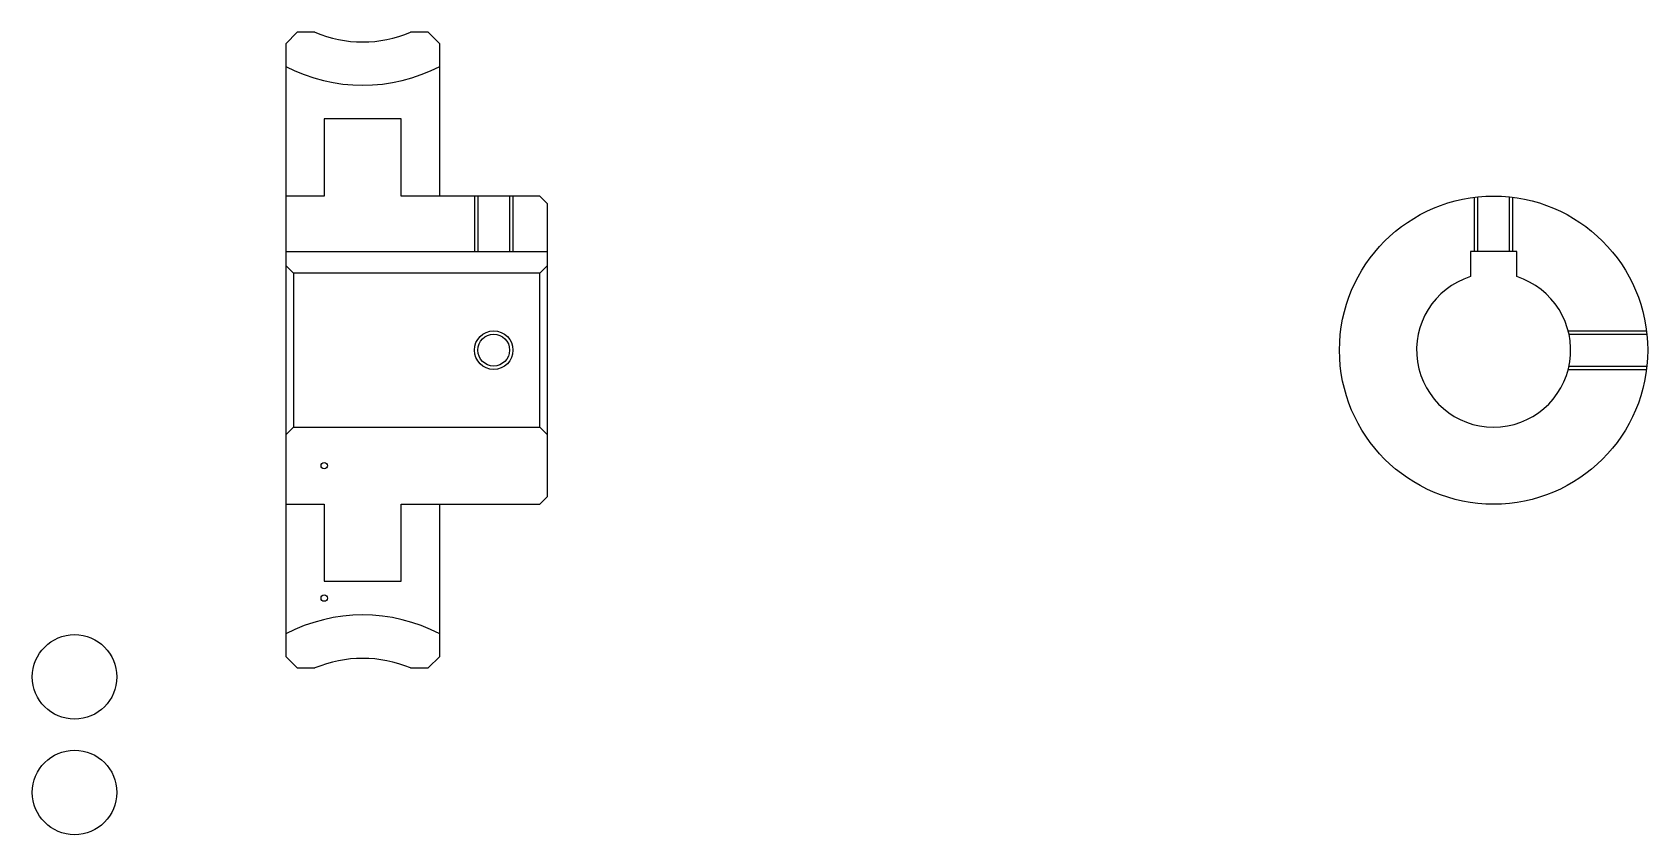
# Model space of a CAD drawing. Header units: metres. Extents: x 71 to 281, y 53 to 158.
import ezdxf

# ---------------------------------------------------------------- set-up
doc = ezdxf.new("R2010")
doc.units = ezdxf.units.M

msp = doc.modelspace()

# ---------------------------------------------------------------- linework, layer by layer
at = {"color": 4}
for p, q in [((104.148155, 129.13797), (138.148163, 129.13797)), ((138.148163, 127.337967), (137.148163, 126.337967)), ((104.148155, 105.337967), (105.148155, 106.337967)), ((138.148163, 105.337967), (137.148163, 106.337967))]:
    msp.add_line(p, q, dxfattribs=at)
for points in [[(107.948357, 157.587967), (105.648155, 157.587967), (104.148155, 156.087967), (104.148155, 105.337967)], [(124.148155, 136.337967), (124.148155, 156.087967), (122.648155, 157.587967), (120.347954, 157.587967)], [(124.148155, 136.337967), (119.148155, 136.337967), (119.148155, 146.337967), (109.148155, 146.337967), (109.148155, 136.337967), (104.148155, 136.337967)], [(124.148155, 96.337967), (137.148163, 96.337967), (138.148163, 97.337967), (138.148163, 135.337967), (137.148163, 136.337967), (124.148155, 136.337967)], [(128.648163, 136.337967), (128.648163, 129.13797)], [(129.08316, 136.337967), (129.08316, 129.13797)], [(133.21315, 136.337967), (133.21315, 129.13797)], [(133.648163, 136.337967), (133.648163, 129.13797)], [(258.425934, 129.13797), (258.425934, 136.181107)], [(258.860931, 129.13797), (258.860931, 136.231079)], [(262.990936, 129.13797), (262.990936, 136.231079)], [(263.425934, 129.13797), (263.425934, 136.181107)], [(263.925934, 125.877357), (263.925934, 129.13797), (257.925934, 129.13797), (257.925934, 125.877357)], [(104.148155, 127.337967), (105.148155, 126.337967), (105.148155, 106.337967), (137.148163, 106.337967), (137.148163, 126.337967), (105.148155, 126.337967)], [(270.608398, 118.837967), (280.769073, 118.837967)], [(270.710388, 118.402969), (280.819031, 118.402969)], [(270.608398, 113.837967), (280.769073, 113.837967)], [(270.710388, 114.272964), (280.819031, 114.272964)], [(104.148155, 105.337967), (104.148155, 76.587967), (105.648155, 75.087967), (107.948357, 75.087967)], [(104.148155, 96.337967), (109.148155, 96.337967), (109.148155, 86.337967), (119.148155, 86.337967), (119.148155, 96.337967), (124.148155, 96.337967)], [(120.347954, 75.087967), (122.648155, 75.087967), (124.148155, 76.587967), (124.148155, 96.337967)]]:
    msp.add_lwpolyline(points, dxfattribs=at)
for centre, radius in [((260.925934, 116.337967), 20), ((131.148163, 116.337967), 2.065)]:
    msp.add_circle(centre, radius, dxfattribs=at)
at = {"color": 7}
msp.add_circle((131.148163, 116.337967), 2.5, dxfattribs=at)
at = {"color": 5}
for centre, radius in [((109.148155, 101.337967), 0.411111), ((109.148155, 84.150467), 0.411111), ((76.740746, 73.930557), 5.481481), ((76.740746, 58.930561), 5.481481)]:
    msp.add_circle(centre, radius, dxfattribs=at)
at = {"color": 4}
for centre, radius, start, end in [((114.148155, 172.337967), 16, 247.20175188, 292.79824812), ((114.148155, 172.337967), 21.625, 242.45612488, 297.54387512), ((260.925934, 116.337967), 10, 107.45760275, 72.54239725), ((114.148155, 60.337967), 21.625, 62.45612488, 117.54387512), ((114.148155, 60.337967), 16, 67.20175188, 112.79824812)]:
    msp.add_arc(centre, radius, start, end, dxfattribs=at)

doc.saveas('drawing.dxf')
